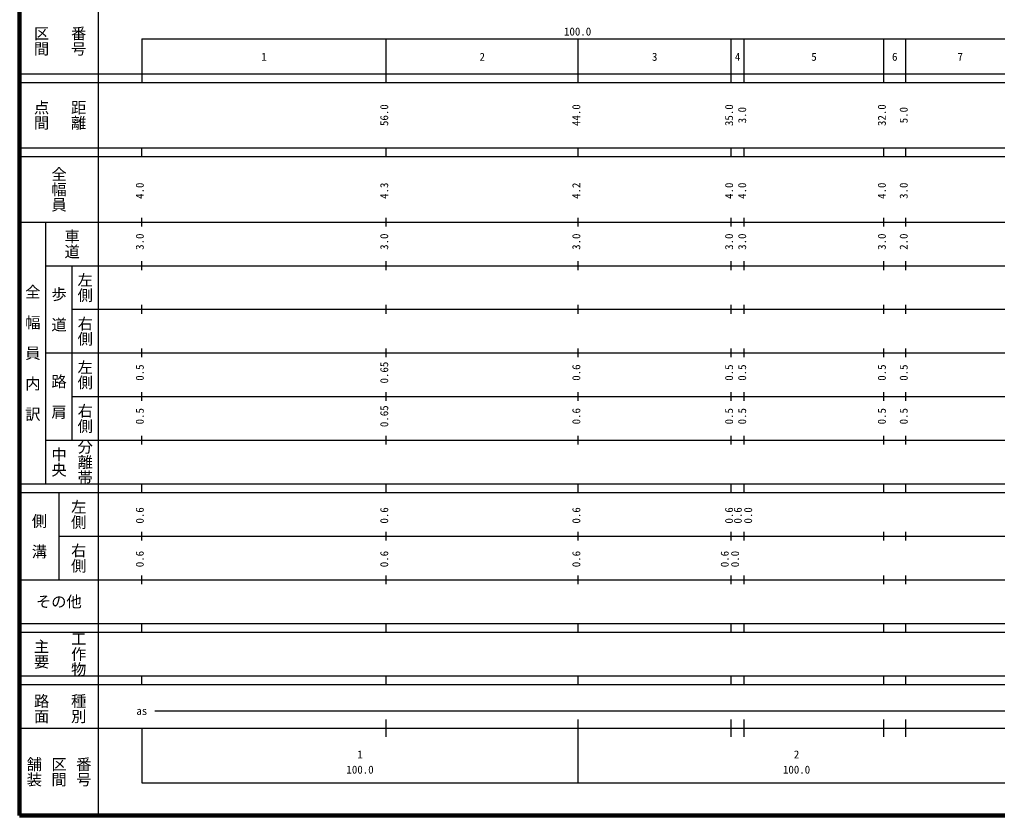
# Model space of a CAD drawing. Units: millimetres on the paper, enlarged 1000 times. Extents: x 40000 to 680000, y 20000 to 380000.
# Drawn here: x 40000 to 264022, y 20000 to 202409 of the extents above; entities that cross this region are included whole.
import ezdxf
from ezdxf.enums import TextEntityAlignment as Align

# ---------------------------------------------------------------- set-up
doc = ezdxf.new("R2010")
doc.units = ezdxf.units.MM
doc.header["$LTSCALE"] = 1000
doc.layers.add('M-TTL', color=2, linetype='Continuous', lineweight=140)
doc.layers.add('M-TTL-BAND', color=7, linetype='Continuous', lineweight=25)
doc.styles.add('@ＭＳ ゴシック', font='')
doc.styles.add('ＭＳ ゴシック', font='')
doc.styles.get('@ＭＳ ゴシック').set_extended_font_data('@MS Gothic')
doc.styles.get('ＭＳ ゴシック').set_extended_font_data('MS Gothic')

msp = doc.modelspace()

# ---------------------------------------------------------------- linework, layer by layer
at = {"layer": 'M-TTL'}
for p, q in [((40000, 380000), (40000, 20000)), ((40000, 20000), (680000, 20000))]:
    msp.add_line(p, q, dxfattribs=at)
at = {"layer": 'M-TTL-BAND'}
for p, q in [((58000, 370000), (58000, 20000)), ((68000, 198000), (579000, 198000)), ((68000, 198000), (68000, 188000)), ((124000, 188000), (124000, 198000)), ((168000, 188000), (168000, 198000)), ((203000, 188000), (203000, 198000)), ((206000, 188000), (206000, 198000)), ((238000, 188000), (238000, 198000)), ((243000, 188000), (243000, 198000)), ((40000, 190000), (579000, 190000)), ((40000, 188000), (579000, 188000)), ((40000, 173000), (579000, 173000)), ((68000, 171000), (68000, 173000)), ((124000, 171000), (124000, 173000)), ((168000, 171000), (168000, 173000)), ((203000, 171000), (203000, 173000)), ((206000, 171000), (206000, 173000)), ((238000, 171000), (238000, 173000)), ((243000, 171000), (243000, 173000)), ((40000, 171000), (579000, 171000)), ((68000, 155000), (68000, 157000)), ((124000, 155000), (124000, 157000)), ((168000, 155000), (168000, 157000)), ((203000, 155000), (203000, 157000)), ((206000, 155000), (206000, 157000)), ((238000, 155000), (238000, 157000)), ((243000, 155000), (243000, 157000)), ((40000, 156000), (579000, 156000)), ((46000, 96000), (46000, 156000)), ((46000, 146000), (579000, 146000)), ((52000, 146000), (52000, 106000)), ((68000, 145000), (68000, 147000)), ((124000, 145000), (124000, 147000)), ((168000, 145000), (168000, 147000)), ((203000, 145000), (203000, 147000)), ((206000, 145000), (206000, 147000)), ((238000, 145000), (238000, 147000)), ((243000, 145000), (243000, 147000)), ((68000, 135000), (68000, 137000)), ((124000, 135000), (124000, 137000)), ((168000, 135000), (168000, 137000)), ((203000, 135000), (203000, 137000)), ((206000, 135000), (206000, 137000)), ((238000, 135000), (238000, 137000)), ((243000, 135000), (243000, 137000)), ((52000, 136000), (579000, 136000)), ((46000, 126000), (579000, 126000)), ((68000, 125000), (68000, 127000)), ((124000, 125000), (124000, 127000)), ((168000, 125000), (168000, 127000)), ((203000, 125000), (203000, 127000)), ((206000, 125000), (206000, 127000)), ((238000, 125000), (238000, 127000)), ((243000, 125000), (243000, 127000)), ((68000, 115000), (68000, 117000)), ((124000, 115000), (124000, 117000)), ((168000, 115000), (168000, 117000)), ((203000, 115000), (203000, 117000)), ((206000, 115000), (206000, 117000)), ((238000, 115000), (238000, 117000)), ((243000, 115000), (243000, 117000)), ((52000, 116000), (579000, 116000)), ((46000, 106000), (579000, 106000)), ((68000, 105000), (68000, 107000)), ((124000, 105000), (124000, 107000)), ((168000, 105000), (168000, 107000)), ((203000, 105000), (203000, 107000)), ((206000, 105000), (206000, 107000)), ((238000, 105000), (238000, 107000)), ((243000, 105000), (243000, 107000)), ((40000, 96000), (579000, 96000)), ((68000, 94000), (68000, 96000)), ((124000, 94000), (124000, 96000)), ((168000, 94000), (168000, 96000)), ((203000, 94000), (203000, 96000)), ((206000, 94000), (206000, 96000)), ((238000, 94000), (238000, 96000)), ((243000, 94000), (243000, 96000)), ((40000, 94000), (579000, 94000)), ((49000, 94000), (49000, 74000)), ((49000, 84000), (579000, 84000)), ((68000, 83000), (68000, 85000)), ((124000, 83000), (124000, 85000)), ((168000, 83000), (168000, 85000)), ((203000, 83000), (203000, 85000)), ((206000, 83000), (206000, 85000)), ((238000, 83000), (238000, 85000)), ((243000, 83000), (243000, 85000)), ((40000, 74000), (579000, 74000)), ((68000, 73000), (68000, 75000)), ((124000, 73000), (124000, 75000)), ((168000, 73000), (168000, 75000)), ((203000, 73000), (203000, 75000)), ((206000, 73000), (206000, 75000)), ((238000, 73000), (238000, 75000)), ((243000, 73000), (243000, 75000)), ((40000, 64000), (579000, 64000)), ((68000, 62000), (68000, 64000)), ((124000, 62000), (124000, 64000)), ((168000, 62000), (168000, 64000)), ((203000, 62000), (203000, 64000)), ((206000, 62000), (206000, 64000)), ((238000, 62000), (238000, 64000)), ((243000, 62000), (243000, 64000)), ((40000, 62000), (579000, 62000)), ((40000, 52000), (579000, 52000)), ((68000, 50000), (68000, 52000)), ((124000, 50000), (124000, 52000)), ((168000, 50000), (168000, 52000)), ((203000, 50000), (203000, 52000)), ((206000, 50000), (206000, 52000)), ((238000, 50000), (238000, 52000)), ((243000, 50000), (243000, 52000)), ((40000, 50000), (579000, 50000)), ((71000, 44000), (472000, 44000)), ((124000, 38000), (124000, 42000)), ((168000, 27500), (168000, 42000)), ((203000, 38000), (203000, 42000)), ((206000, 38000), (206000, 42000)), ((238000, 38000), (238000, 42000)), ((243000, 38000), (243000, 42000)), ((40000, 40000), (579000, 40000)), ((68000, 40000), (68000, 27500)), ((68000, 27500), (579000, 27500))]:
    msp.add_line(p, q, dxfattribs=at)

# ---------------------------------------------------------------- texts
at = {"layer": 'M-TTL-BAND', "style": '@ＭＳ ゴシック'}
for s, p in [('区間', (45000, 197500)), ('番号', (53500, 197500)), ('点間', (45000, 180500)), ('距離', (53500, 180500)), ('全幅員', (49000, 163500)), ('車道', (52000, 151000)), ('左側', (55000, 141000)), ('全\u3000幅\u3000員\u3000内\u3000訳', (43000, 126000)), ('歩\u3000道', (49000, 136000)), ('右側', (55000, 131000)), ('左側', (55000, 121000)), ('路\u3000肩', (49000, 116000)), ('右側', (55000, 111000)), ('分離帯', (55000, 101000)), ('中央', (49000, 101000)), ('左側', (53500, 89000)), ('側\u3000溝', (44500, 84000)), ('右側', (53500, 79000)), ('工作物', (53500, 57000)), ('主要', (45000, 57000)), ('路面', (45000, 44500)), ('種別', (53500, 44500)), ('舗装', (43333, 30000)), ('区間', (49000, 30000)), ('番号', (54667, 30000))]:
    msp.add_text(s, height=2566, rotation=270, dxfattribs=at).set_placement(p, align=Align.MIDDLE_CENTER)
at = {"layer": 'M-TTL-BAND', "style": 'ＭＳ ゴシック'}
for s, p in [('100.0', (167844, 198195)), ('1', (96000, 192405)), ('2', (146000, 192405)), ('3', (185500, 192405)), ('4', (204500, 192405)), ('5', (222000, 192405)), ('6', (240500, 192405)), ('7', (255500, 192405)), ('as', (68000, 42500)), ('1', (118000, 32523)), ('2', (218000, 32523)), ('100.0', (118000, 29033)), ('100.0', (218000, 29033))]:
    msp.add_text(s, height=1833, dxfattribs=at).set_placement(p, align=Align.BOTTOM_CENTER)
for s, p in [('56.0', (125000, 180500)), ('44.0', (169000, 180500)), ('35.0', (204000, 180500)), ('3.0', (207000, 180500)), ('32.0', (239000, 180500)), ('5.0', (244000, 180500)), ('4.0', (69000, 163174)), ('4.3', (125000, 163174)), ('4.2', (169000, 163174)), ('4.0', (204000, 163174)), ('4.0', (207000, 163174)), ('4.0', (239000, 163174)), ('3.0', (244000, 163174)), ('3.0', (69000, 151500)), ('3.0', (125000, 151500)), ('3.0', (169000, 151500)), ('3.0', (204000, 151500)), ('3.0', (207000, 151500)), ('3.0', (239000, 151500)), ('2.0', (244000, 151500)), ('0.5', (69000, 121500)), ('0.65', (125000, 121500)), ('0.6', (169000, 121500)), ('0.5', (204000, 121500)), ('0.5', (207000, 121500)), ('0.5', (239000, 121500)), ('0.5', (244000, 121500)), ('0.5', (69000, 111500)), ('0.65', (125000, 111500)), ('0.6', (169000, 111500)), ('0.5', (204000, 111500)), ('0.5', (207000, 111500)), ('0.5', (239000, 111500)), ('0.5', (244000, 111500)), ('0.6', (69000, 88764)), ('0.6', (125000, 88764)), ('0.6', (169000, 88764)), ('0.6', (204000, 88764)), ('0.6', (206000, 88764)), ('0.0', (208370, 88764)), ('0.6', (69000, 78764)), ('0.6', (125000, 78764)), ('0.6', (169000, 78764)), ('0.6', (203000, 78764)), ('0.0', (205370, 78764))]:
    msp.add_text(s, height=1833, rotation=90, dxfattribs=at).set_placement(p, align=Align.BOTTOM_CENTER)
msp.add_text('その他', height=2566, dxfattribs=at).set_placement((49000, 69000), align=Align.MIDDLE_CENTER)

doc.saveas('drawing.dxf')
